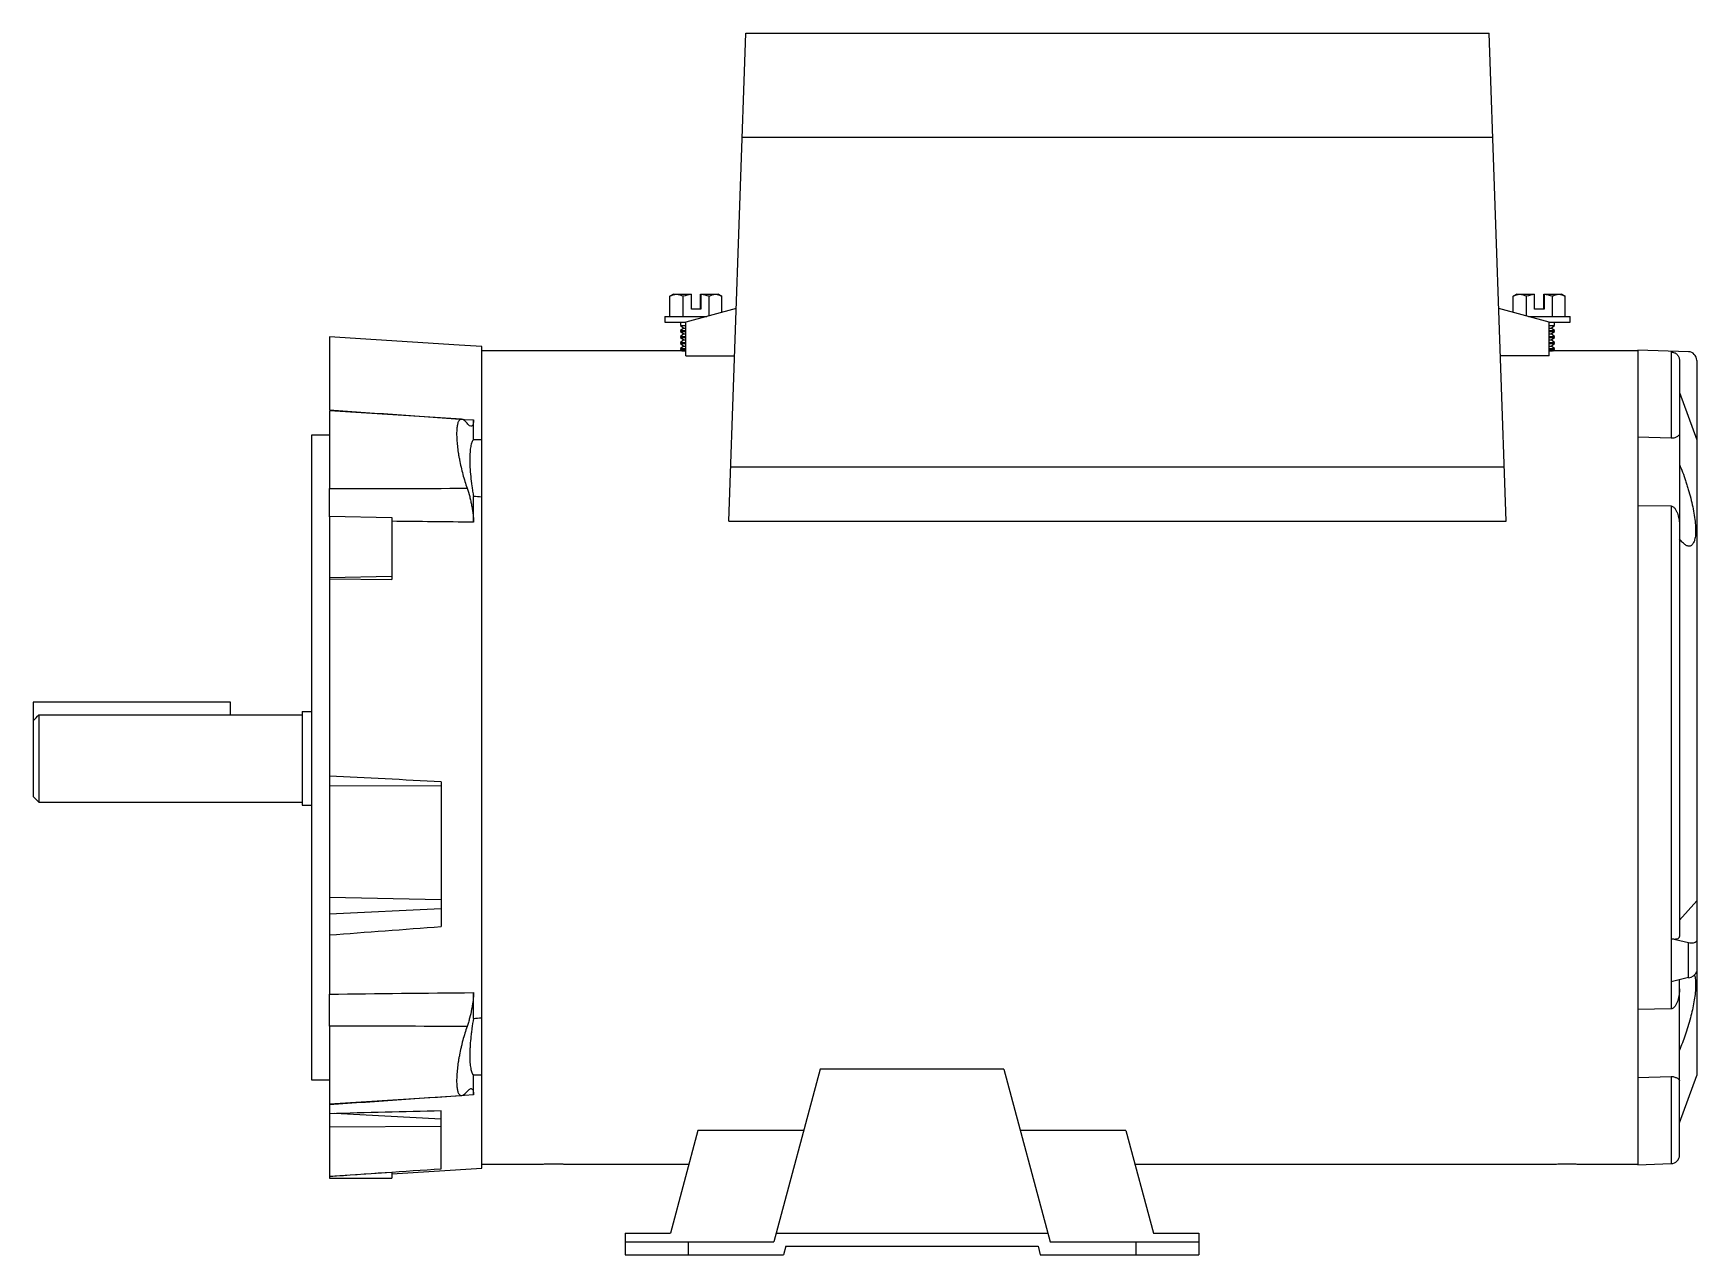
# Paper-space layout '_Back' of a CAD drawing. Header units: inches. Extents: x -7.2 to 4.4, y -3.5 to 5.1.
import ezdxf

# ---------------------------------------------------------------- set-up
doc = ezdxf.new("R2010")
doc.units = ezdxf.units.IN
doc.header["$MEASUREMENT"] = 0

psp = doc.layouts.new('_Back')

# ---------------------------------------------------------------- linework, layer by layer
at = {"color": 7, "linetype": 'Continuous', "lineweight": 25}
for p, q in [((-2.308, 1.647), (-2.189, 5.052)), ((-2.189, 5.052), (2.994, 5.052)), ((3.113, 1.647), (2.994, 5.052)), ((-2.215, 4.328), (3.02, 4.328)), ((-2.693, 3.231), (-2.718, 3.217)), ((-2.718, 3.076), (-2.718, 3.217)), ((-2.693, 3.231), (-2.569, 3.231)), ((-2.626, 3.076), (-2.626, 3.217)), ((-2.569, 3.128), (-2.569, 3.229)), ((-2.506, 3.231), (-2.381, 3.231)), ((-2.506, 3.128), (-2.506, 3.229)), ((-2.502, 3.229), (-2.502, 3.128)), ((-2.445, 3.081), (-2.445, 3.217)), ((-2.357, 3.217), (-2.381, 3.231)), ((-2.357, 3.104), (-2.357, 3.217)), ((3.187, 3.231), (3.162, 3.217)), ((3.162, 3.104), (3.162, 3.217)), ((3.187, 3.231), (3.311, 3.231)), ((3.254, 3.079), (3.254, 3.217)), ((3.311, 3.128), (3.311, 3.229)), ((3.374, 3.231), (3.498, 3.231)), ((3.374, 3.128), (3.374, 3.229)), ((3.378, 3.229), (3.378, 3.128)), ((3.435, 3.076), (3.435, 3.217)), ((3.523, 3.217), (3.498, 3.231)), ((3.523, 3.076), (3.523, 3.217)), ((-2.753, 3.076), (-2.753, 3.037)), ((-2.753, 3.076), (-2.462, 3.076)), ((-2.753, 3.037), (-2.607, 3.037)), ((-2.645, 3.037), (-2.645, 3.013)), ((-2.256, 3.131), (-2.607, 3.037)), ((-2.607, 2.801), (-2.607, 3.037)), ((-2.502, 3.128), (-2.569, 3.128)), ((3.413, 3.037), (3.061, 3.131)), ((3.267, 3.076), (3.558, 3.076)), ((3.378, 3.128), (3.311, 3.128)), ((3.413, 2.801), (3.413, 3.037)), ((3.413, 3.037), (3.558, 3.037)), ((3.45, 3.013), (3.45, 3.037)), ((3.558, 3.037), (3.558, 3.076)), ((-4.188, 2.876), (-5.093, 2.933)), ((-5.093, 2.933), (-5.093, 2.424)), ((-2.645, 3.013), (-2.621, 2.995)), ((-2.645, 3.013), (-2.607, 3.013)), ((-2.621, 2.995), (-2.645, 2.978)), ((-2.645, 2.978), (-2.645, 2.971)), ((-2.645, 2.978), (-2.607, 2.978)), ((-2.645, 2.971), (-2.621, 2.954)), ((-2.645, 2.971), (-2.607, 2.971)), ((-2.621, 2.954), (-2.645, 2.936)), ((-2.645, 2.936), (-2.645, 2.929)), ((-2.645, 2.936), (-2.607, 2.936)), ((-2.645, 2.929), (-2.621, 2.912)), ((-2.645, 2.929), (-2.607, 2.929)), ((-2.621, 2.912), (-2.645, 2.895)), ((-2.621, 2.995), (-2.607, 2.995)), ((-2.621, 2.954), (-2.607, 2.954)), ((-2.621, 2.912), (-2.607, 2.912)), ((3.413, 3.013), (3.45, 3.013)), ((3.413, 2.995), (3.426, 2.995)), ((3.413, 2.978), (3.45, 2.978)), ((3.413, 2.971), (3.45, 2.971)), ((3.413, 2.954), (3.426, 2.954)), ((3.413, 2.936), (3.45, 2.936)), ((3.413, 2.929), (3.45, 2.929)), ((3.413, 2.912), (3.426, 2.912)), ((3.426, 2.995), (3.45, 3.013)), ((3.45, 2.978), (3.426, 2.995)), ((3.426, 2.954), (3.45, 2.971)), ((3.45, 2.936), (3.426, 2.954)), ((3.426, 2.912), (3.45, 2.929)), ((3.45, 2.895), (3.426, 2.912)), ((3.45, 2.971), (3.45, 2.978)), ((3.45, 2.929), (3.45, 2.936)), ((-4.188, 2.876), (-4.188, 2.876)), ((-4.031, 2.866), (-4.188, 2.876)), ((-4.031, -2.866), (-4.031, 2.866)), ((-2.632, 2.837), (-4.031, 2.837)), ((-2.645, 2.895), (-2.645, 2.888)), ((-2.645, 2.895), (-2.607, 2.895)), ((-2.645, 2.888), (-2.621, 2.87)), ((-2.645, 2.888), (-2.607, 2.888)), ((-2.621, 2.87), (-2.645, 2.853)), ((-2.645, 2.853), (-2.645, 2.846)), ((-2.645, 2.853), (-2.607, 2.853)), ((-2.645, 2.846), (-2.632, 2.837)), ((-2.645, 2.846), (-2.607, 2.846)), ((-2.621, 2.87), (-2.607, 2.87)), ((-2.607, 2.801), (-2.268, 2.801)), ((3.413, 2.801), (3.073, 2.801)), ((3.413, 2.895), (3.45, 2.895)), ((3.413, 2.888), (3.45, 2.888)), ((3.413, 2.87), (3.426, 2.87)), ((3.413, 2.853), (3.45, 2.853)), ((3.413, 2.846), (3.45, 2.846)), ((3.426, 2.87), (3.45, 2.888)), ((3.45, 2.853), (3.426, 2.87)), ((4.031, 2.837), (3.436, 2.837)), ((3.437, 2.837), (3.45, 2.846)), ((3.45, 2.888), (3.45, 2.895)), ((3.45, 2.846), (3.45, 2.853)), ((4.383, 2.83), (4.031, 2.842)), ((4.031, 2.842), (4.031, -2.842)), ((4.263, 2.834), (4.263, 2.226)), ((4.321, 2.769), (4.321, -1.249)), ((4.441, 2.77), (4.441, -2.22)), ((4.321, 2.545), (4.441, 2.216)), ((-4.171, 2.359), (-5.093, 2.417)), ((-5.093, 2.417), (-5.093, 1.875)), ((-4.088, 2.218), (-4.088, 2.354)), ((-5.093, 2.249), (-5.218, 2.249)), ((-5.218, 2.249), (-5.218, -2.249)), ((4.263, 2.226), (4.031, 2.233)), ((-2.295, 2.027), (3.1, 2.027)), ((-4.088, 1.641), (-4.088, 1.821)), ((4.031, 1.758), (4.263, 1.754)), ((4.263, 1.754), (4.263, -1.754)), ((-5.093, 1.683), (-4.658, 1.673)), ((-5.093, 1.683), (-5.093, -1.652)), ((-4.658, 1.673), (-4.658, 1.242)), ((-2.308, 1.647), (3.113, 1.647)), ((-4.658, 1.262), (-5.093, 1.252)), ((-5.093, 1.246), (-4.658, 1.242)), ((-7.158, 0.385), (-7.158, -0.272)), ((-5.783, 0.385), (-7.158, 0.385)), ((-5.783, 0.298), (-5.783, 0.385)), ((-7.118, 0.298), (-7.118, -0.312)), ((-7.118, 0.298), (-5.283, 0.298)), ((-5.283, 0.32), (-5.218, 0.32)), ((-5.283, 0.32), (-5.283, -0.334)), ((-4.314, -0.201), (-5.093, -0.198)), ((-4.314, -0.17), (-4.314, -1.18)), ((-7.158, -0.272), (-7.118, -0.312)), ((-7.118, -0.312), (-5.283, -0.312)), ((-5.283, -0.334), (-5.218, -0.334)), ((-4.314, -0.994), (-5.093, -0.978)), ((4.321, -1.136), (4.441, -1)), ((-4.314, -1.056), (-5.093, -1.093)), ((4.383, -1.293), (4.263, -1.267)), ((4.383, -1.536), (4.383, -1.293)), ((4.383, -1.536), (4.263, -1.566)), ((4.321, -2.774), (4.321, -1.552)), ((-4.088, -1.821), (-4.088, -1.641)), ((4.263, -1.754), (4.031, -1.758)), ((-5.093, -1.875), (-5.093, -2.935)), ((-1.672, -2.176), (-1.995, -3.38)), ((-0.39, -2.176), (-1.672, -2.176)), ((-0.39, -2.176), (-0.067, -3.38)), ((-5.218, -2.249), (-5.093, -2.249)), ((-4.088, -2.354), (-4.088, -2.218)), ((4.031, -2.233), (4.263, -2.226)), ((4.321, -2.55), (4.441, -2.22)), ((-5.093, -2.417), (-4.171, -2.359)), ((-4.314, -2.87), (-4.314, -2.466)), ((-4.314, -2.575), (-5.093, -2.579)), ((-2.523, -2.604), (-2.715, -3.32)), ((-1.787, -2.604), (-2.523, -2.604)), ((0.461, -2.604), (-0.275, -2.604)), ((0.461, -2.604), (0.653, -3.32)), ((-4.658, -2.896), (-5.093, -2.923)), ((-4.658, -2.906), (-4.031, -2.866)), ((-4.658, -2.896), (-4.658, -2.935)), ((-4.031, -2.837), (-3.611, -2.837)), ((-3.455, -2.837), (-2.585, -2.837)), ((0.523, -2.837), (3.454, -2.837)), ((3.61, -2.837), (4.031, -2.837)), ((4.031, -2.842), (4.263, -2.834)), ((-5.093, -2.935), (-4.658, -2.935)), ((-3.031, -3.32), (-3.031, -3.47)), ((-3.031, -3.32), (-2.715, -3.32)), ((-1.979, -3.32), (-0.083, -3.32)), ((0.653, -3.32), (0.969, -3.32)), ((0.969, -3.32), (0.969, -3.47)), ((-3.031, -3.38), (-1.995, -3.38)), ((-3.031, -3.47), (-1.926, -3.47)), ((-2.591, -3.38), (-2.591, -3.47)), ((-1.91, -3.41), (-1.926, -3.47)), ((-1.91, -3.41), (-0.152, -3.41)), ((-0.152, -3.41), (-0.136, -3.47)), ((-0.136, -3.47), (0.969, -3.47)), ((-0.067, -3.38), (0.969, -3.38)), ((0.529, -3.38), (0.529, -3.47))]:
    psp.add_line(p, q, dxfattribs=at)
at = {"color": 1, "linetype": 'Continuous', "lineweight": 25}
for p, q in [((4.263, -2.226), (4.263, -2.834)), ((-4.314, -2.524), (-5.056, -2.485))]:
    psp.add_line(p, q, dxfattribs=at)
at = {"color": 7, "linetype": 'Continuous', "lineweight": 25, "flags": 128}
psp.add_lwpolyline([(4.441, -1.277), (4.44, -1.282), (4.437, -1.287), (4.431, -1.291), (4.424, -1.293), (4.415, -1.295), (4.405, -1.296), (4.394, -1.295), (4.383, -1.293)], dxfattribs=at)
at = {"color": 7, "linetype": 'Continuous', "lineweight": 25}
for centre, radius, start, end in [((4.381, 2.77), 0.06, 0, 88), ((4.377, -1.468), 0.0692, 275.3246, 338.4017), ((4.261, -2.774), 0.06, 272, 360)]:
    psp.add_arc(centre, radius, start, end, dxfattribs=at)
for points in [[(-2.718, 3.217), (-2.703, 3.226), (-2.687, 3.231), (-2.672, 3.231)], [(-2.569, 3.229), (-2.588, 3.227), (-2.607, 3.223), (-2.626, 3.217)], [(-2.569, 3.229), (-2.569, 3.23), (-2.569, 3.23), (-2.569, 3.231)], [(-2.506, 3.229), (-2.506, 3.23), (-2.506, 3.23), (-2.506, 3.231)], [(-2.502, 3.231), (-2.502, 3.23), (-2.502, 3.23), (-2.502, 3.229)], [(-2.445, 3.217), (-2.464, 3.223), (-2.483, 3.227), (-2.502, 3.229)], [(-2.445, 3.217), (-2.431, 3.226), (-2.416, 3.231), (-2.401, 3.231)], [(3.162, 3.217), (3.177, 3.226), (3.193, 3.231), (3.208, 3.231)], [(3.311, 3.229), (3.292, 3.227), (3.273, 3.223), (3.254, 3.217)], [(3.311, 3.229), (3.311, 3.23), (3.311, 3.23), (3.311, 3.231)], [(3.374, 3.229), (3.374, 3.23), (3.374, 3.23), (3.374, 3.231)], [(3.378, 3.231), (3.378, 3.23), (3.378, 3.23), (3.378, 3.229)], [(3.435, 3.217), (3.416, 3.223), (3.397, 3.227), (3.378, 3.229)], [(3.435, 3.217), (3.449, 3.226), (3.464, 3.231), (3.479, 3.231)], [(-5.093, 2.424), (-4.758, 2.401), (-4.423, 2.378), (-4.088, 2.354)], [(-4.088, 2.218), (-4.069, 2.217), (-4.05, 2.217), (-4.031, 2.217)], [(-5.093, 1.875), (-4.773, 1.875), (-4.453, 1.876), (-4.133, 1.878)], [(-4.031, 1.816), (-4.05, 1.818), (-4.069, 1.82), (-4.088, 1.821)], [(-4.088, 1.641), (-4.278, 1.643), (-4.468, 1.645), (-4.658, 1.647)], [(-7.158, 0.256), (-7.144, 0.27), (-7.131, 0.284), (-7.118, 0.298)], [(-4.314, -0.17), (-4.574, -0.157), (-4.833, -0.144), (-5.093, -0.131)], [(-5.093, -1.239), (-4.833, -1.219), (-4.574, -1.2), (-4.314, -1.18)], [(-5.093, -1.652), (-4.758, -1.648), (-4.423, -1.644), (-4.088, -1.641)], [(-4.088, -1.821), (-4.069, -1.82), (-4.05, -1.818), (-4.031, -1.816)], [(-4.133, -1.878), (-4.453, -1.876), (-4.773, -1.875), (-5.093, -1.875)], [(-4.031, -2.217), (-4.05, -2.217), (-4.069, -2.217), (-4.088, -2.218)], [(-4.088, -2.354), (-4.423, -2.378), (-4.758, -2.401), (-5.093, -2.424)], [(-4.314, -2.466), (-4.574, -2.473), (-4.833, -2.479), (-5.093, -2.486)], [(-5.093, -2.923), (-4.833, -2.905), (-4.574, -2.887), (-4.314, -2.87)]]:
    psp.add_open_spline(points, degree=3, dxfattribs=at)
for points, knots in [([(-2.672, 3.231), (-2.664, 3.231), (-2.656, 3.23), (-2.641, 3.225), (-2.633, 3.221), (-2.626, 3.217)], [0, 0, 0, 0, 0.5, 0.5, 1, 1, 1, 1]), ([(-2.401, 3.231), (-2.394, 3.231), (-2.386, 3.23), (-2.372, 3.225), (-2.365, 3.221), (-2.357, 3.217)], [0, 0, 0, 0, 0.5, 0.5, 1, 1, 1, 1]), ([(3.208, 3.231), (3.216, 3.231), (3.224, 3.23), (3.239, 3.225), (3.247, 3.221), (3.254, 3.217)], [0, 0, 0, 0, 0.5, 0.5, 1, 1, 1, 1]), ([(3.479, 3.231), (3.486, 3.231), (3.494, 3.23), (3.508, 3.225), (3.515, 3.221), (3.523, 3.217)], [0, 0, 0, 0, 0.5, 0.5, 1, 1, 1, 1]), ([(-2.632, 2.837), (-2.632, 2.837), (-2.634, 2.837), (-2.626, 2.837), (-2.617, 2.836), (-2.608, 2.836), (-2.607, 2.836)], [0, 0, 0, 0, 0.074765, 0.520079, 0.966362, 1, 1, 1, 1]), ([(3.409, 2.836), (3.415, 2.836), (3.427, 2.837), (3.437, 2.837), (3.436, 2.837), (3.436, 2.837)], [0, 0, 0, 0, 0.354789, 0.780773, 1, 1, 1, 1]), ([(4.263, 2.828), (4.267, 2.828), (4.271, 2.828), (4.278, 2.826), (4.282, 2.825), (4.289, 2.822), (4.292, 2.821), (4.298, 2.816), (4.301, 2.814), (4.306, 2.808), (4.309, 2.806), (4.313, 2.799), (4.315, 2.796), (4.319, 2.785), (4.321, 2.777), (4.321, 2.769)], [0, 0, 0, 0, 0.125, 0.125, 0.25, 0.25, 0.375, 0.375, 0.5, 0.5, 0.625, 0.625, 0.75, 0.75, 1, 1, 1, 1]), ([(-4.133, 2.331), (-4.144, 2.344), (-4.153, 2.353), (-4.165, 2.357), (-4.167, 2.358), (-4.171, 2.359), (-4.173, 2.359), (-4.179, 2.358), (-4.182, 2.356), (-4.187, 2.351), (-4.189, 2.35), (-4.192, 2.345), (-4.193, 2.343), (-4.197, 2.334), (-4.199, 2.327), (-4.202, 2.311), (-4.203, 2.302), (-4.205, 2.281), (-4.206, 2.259), (-4.205, 2.232), (-4.203, 2.204), (-4.202, 2.189), (-4.199, 2.159), (-4.197, 2.143), (-4.193, 2.118), (-4.192, 2.11), (-4.189, 2.093), (-4.187, 2.085), (-4.182, 2.059), (-4.179, 2.042), (-4.171, 2.008), (-4.167, 1.991), (-4.158, 1.958), (-4.153, 1.941), (-4.143, 1.909), (-4.138, 1.893), (-4.133, 1.878)], [0, 0, 0, 0, 0.125, 0.125, 0.15625, 0.15625, 0.1875, 0.1875, 0.25, 0.25, 0.28125, 0.28125, 0.3125, 0.3125, 0.375, 0.375, 0.4375, 0.4375, 0.5, 0.5625, 0.5625, 0.625, 0.625, 0.6875, 0.6875, 0.71875, 0.71875, 0.75, 0.75, 0.8125, 0.8125, 0.875, 0.875, 0.9375, 0.9375, 1, 1, 1, 1]), ([(-4.088, 2.354), (-4.088, 2.342), (-4.089, 2.332), (-4.092, 2.322), (-4.094, 2.319), (-4.097, 2.314), (-4.099, 2.312), (-4.105, 2.31), (-4.109, 2.31), (-4.118, 2.315), (-4.12, 2.318), (-4.126, 2.323), (-4.13, 2.327), (-4.133, 2.331)], [0, 0, 0, 0, 0.25, 0.25, 0.375, 0.375, 0.5, 0.5, 0.75, 0.75, 0.875, 0.875, 1, 1, 1, 1]), ([(-4.088, 2.218), (-4.092, 2.213), (-4.096, 2.206), (-4.101, 2.194), (-4.102, 2.19), (-4.105, 2.18), (-4.106, 2.174), (-4.11, 2.157), (-4.111, 2.144), (-4.113, 2.121), (-4.114, 2.114), (-4.114, 2.097), (-4.114, 2.089), (-4.114, 2.062), (-4.114, 2.044), (-4.111, 2.004), (-4.11, 1.982), (-4.105, 1.939), (-4.103, 1.916), (-4.098, 1.881), (-4.096, 1.869), (-4.092, 1.845), (-4.09, 1.833), (-4.088, 1.821)], [0, 0, 0, 0, 0.125, 0.125, 0.1875, 0.1875, 0.25, 0.25, 0.375, 0.375, 0.4375, 0.4375, 0.5, 0.5, 0.625, 0.625, 0.75, 0.75, 0.875, 0.875, 0.9375, 0.9375, 1, 1, 1, 1]), ([(4.321, 2.255), (4.321, 2.253), (4.32, 2.251), (4.316, 2.247), (4.313, 2.244), (4.307, 2.24), (4.305, 2.238), (4.3, 2.235), (4.297, 2.234), (4.29, 2.231), (4.286, 2.229), (4.279, 2.227), (4.276, 2.227), (4.27, 2.226), (4.267, 2.226), (4.263, 2.226)], [0, 0, 0, 0, 0.25, 0.25, 0.5, 0.5, 0.625, 0.625, 0.75, 0.75, 0.875, 0.875, 0.9375, 0.9375, 1, 1, 1, 1]), ([(4.321, 2.043), (4.336, 2.008), (4.35, 1.971), (4.366, 1.921), (4.37, 1.911), (4.376, 1.891), (4.379, 1.88), (4.388, 1.85), (4.394, 1.829), (4.404, 1.788), (4.409, 1.768), (4.418, 1.728), (4.421, 1.708), (4.427, 1.67), (4.429, 1.651), (4.433, 1.617), (4.433, 1.6), (4.433, 1.57), (4.433, 1.556), (4.43, 1.531), (4.427, 1.521), (4.423, 1.507), (4.421, 1.503), (4.418, 1.495), (4.416, 1.492), (4.409, 1.483), (4.405, 1.479), (4.397, 1.475), (4.394, 1.474), (4.388, 1.474), (4.385, 1.474), (4.376, 1.475), (4.37, 1.478), (4.36, 1.484), (4.356, 1.487), (4.35, 1.492), (4.346, 1.496), (4.336, 1.506), (4.328, 1.515), (4.321, 1.525)], [0, 0, 0, 0, 0.125, 0.125, 0.15625, 0.15625, 0.1875, 0.1875, 0.25, 0.25, 0.3125, 0.3125, 0.375, 0.375, 0.4375, 0.4375, 0.5, 0.5, 0.5625, 0.5625, 0.625, 0.625, 0.65625, 0.65625, 0.6875, 0.6875, 0.75, 0.75, 0.78125, 0.78125, 0.8125, 0.8125, 0.875, 0.875, 0.90625, 0.90625, 0.9375, 0.9375, 1, 1, 1, 1]), ([(-5.093, 1.678), (-5.093, 1.693), (-5.093, 1.708), (-5.093, 1.741), (-5.093, 1.758), (-5.093, 1.783), (-5.093, 1.791), (-5.093, 1.808), (-5.093, 1.817), (-5.093, 1.842), (-5.093, 1.858), (-5.093, 1.875)], [0, 0, 0, 0, 0.25, 0.25, 0.5, 0.5, 0.625, 0.625, 0.75, 0.75, 1, 1, 1, 1]), ([(-4.133, 1.878), (-4.126, 1.859), (-4.12, 1.84), (-4.112, 1.809), (-4.11, 1.799), (-4.105, 1.778), (-4.103, 1.768), (-4.099, 1.748), (-4.097, 1.737), (-4.094, 1.717), (-4.092, 1.707), (-4.089, 1.677), (-4.088, 1.658), (-4.088, 1.641)], [0, 0, 0, 0, 0.25, 0.25, 0.375, 0.375, 0.5, 0.5, 0.625, 0.625, 0.75, 0.75, 1, 1, 1, 1]), ([(4.263, 1.754), (4.267, 1.754), (4.27, 1.753), (4.276, 1.75), (4.279, 1.748), (4.286, 1.741), (4.29, 1.736), (4.297, 1.724), (4.3, 1.718), (4.305, 1.706), (4.307, 1.7), (4.313, 1.681), (4.316, 1.668), (4.32, 1.642), (4.321, 1.629), (4.321, 1.615)], [0, 0, 0, 0, 0.0625, 0.0625, 0.125, 0.125, 0.25, 0.25, 0.375, 0.375, 0.5, 0.5, 0.75, 0.75, 1, 1, 1, 1]), ([(4.263, -1.265), (4.267, -1.266), (4.271, -1.266), (4.278, -1.267), (4.282, -1.267), (4.289, -1.268), (4.292, -1.267), (4.298, -1.267), (4.301, -1.266), (4.309, -1.264), (4.314, -1.262), (4.318, -1.257), (4.319, -1.256), (4.321, -1.252), (4.321, -1.251), (4.321, -1.249)], [0, 0, 0, 0, 0.125, 0.125, 0.25, 0.25, 0.375, 0.375, 0.5, 0.5, 0.75, 0.75, 0.875, 0.875, 1, 1, 1, 1]), ([(4.321, -1.615), (4.321, -1.629), (4.32, -1.642), (4.316, -1.668), (4.313, -1.681), (4.307, -1.7), (4.305, -1.706), (4.3, -1.719), (4.297, -1.725), (4.29, -1.736), (4.286, -1.741), (4.279, -1.748), (4.276, -1.75), (4.27, -1.753), (4.267, -1.754), (4.263, -1.754)], [0, 0, 0, 0, 0.25, 0.25, 0.5, 0.5, 0.625, 0.625, 0.75, 0.75, 0.875, 0.875, 0.9375, 0.9375, 1, 1, 1, 1]), ([(4.425, -1.516), (4.426, -1.519), (4.43, -1.531), (4.433, -1.561), (4.434, -1.618), (4.424, -1.704), (4.398, -1.82), (4.362, -1.939), (4.334, -2.009), (4.321, -2.043)], [0, 0, 0, 0, 0.039889, 0.138155, 0.236412, 0.422635, 0.611108, 0.811075, 1, 1, 1, 1]), ([(-5.093, -1.875), (-5.093, -1.856), (-5.093, -1.837), (-5.093, -1.799), (-5.093, -1.779), (-5.093, -1.75), (-5.093, -1.741), (-5.093, -1.722), (-5.093, -1.713), (-5.093, -1.686), (-5.093, -1.669), (-5.093, -1.652)], [0, 0, 0, 0, 0.25, 0.25, 0.5, 0.5, 0.625, 0.625, 0.75, 0.75, 1, 1, 1, 1]), ([(-4.088, -1.641), (-4.088, -1.658), (-4.089, -1.677), (-4.092, -1.707), (-4.094, -1.717), (-4.097, -1.737), (-4.099, -1.747), (-4.105, -1.778), (-4.109, -1.799), (-4.118, -1.829), (-4.12, -1.839), (-4.126, -1.859), (-4.13, -1.868), (-4.133, -1.878)], [0, 0, 0, 0, 0.25, 0.25, 0.375, 0.375, 0.5, 0.5, 0.75, 0.75, 0.875, 0.875, 1, 1, 1, 1]), ([(-4.088, -1.821), (-4.092, -1.845), (-4.096, -1.869), (-4.101, -1.904), (-4.102, -1.916), (-4.105, -1.938), (-4.106, -1.95), (-4.11, -1.982), (-4.111, -2.003), (-4.113, -2.033), (-4.114, -2.043), (-4.114, -2.062), (-4.114, -2.071), (-4.114, -2.098), (-4.114, -2.114), (-4.111, -2.143), (-4.11, -2.157), (-4.105, -2.18), (-4.103, -2.19), (-4.098, -2.202), (-4.096, -2.206), (-4.092, -2.212), (-4.09, -2.215), (-4.088, -2.218)], [0, 0, 0, 0, 0.125, 0.125, 0.1875, 0.1875, 0.25, 0.25, 0.375, 0.375, 0.4375, 0.4375, 0.5, 0.5, 0.625, 0.625, 0.75, 0.75, 0.875, 0.875, 0.9375, 0.9375, 1, 1, 1, 1]), ([(-4.133, -1.878), (-4.144, -1.908), (-4.153, -1.94), (-4.165, -1.982), (-4.167, -1.991), (-4.171, -2.008), (-4.173, -2.016), (-4.179, -2.042), (-4.182, -2.059), (-4.187, -2.084), (-4.189, -2.092), (-4.192, -2.109), (-4.193, -2.117), (-4.197, -2.142), (-4.199, -2.158), (-4.202, -2.189), (-4.203, -2.203), (-4.205, -2.232), (-4.206, -2.258), (-4.205, -2.281), (-4.203, -2.302), (-4.202, -2.311), (-4.199, -2.327), (-4.197, -2.334), (-4.193, -2.343), (-4.192, -2.345), (-4.189, -2.349), (-4.187, -2.351), (-4.182, -2.356), (-4.179, -2.358), (-4.171, -2.359), (-4.167, -2.358), (-4.158, -2.355), (-4.153, -2.351), (-4.143, -2.343), (-4.138, -2.337), (-4.133, -2.331)], [0, 0, 0, 0, 0.125, 0.125, 0.15625, 0.15625, 0.1875, 0.1875, 0.25, 0.25, 0.28125, 0.28125, 0.3125, 0.3125, 0.375, 0.375, 0.4375, 0.4375, 0.5, 0.5625, 0.5625, 0.625, 0.625, 0.6875, 0.6875, 0.71875, 0.71875, 0.75, 0.75, 0.8125, 0.8125, 0.875, 0.875, 0.9375, 0.9375, 1, 1, 1, 1]), ([(-4.133, -2.331), (-4.126, -2.323), (-4.12, -2.317), (-4.112, -2.312), (-4.11, -2.311), (-4.105, -2.31), (-4.103, -2.311), (-4.099, -2.312), (-4.097, -2.314), (-4.094, -2.319), (-4.092, -2.321), (-4.089, -2.332), (-4.088, -2.342), (-4.088, -2.354)], [0, 0, 0, 0, 0.25, 0.25, 0.375, 0.375, 0.5, 0.5, 0.625, 0.625, 0.75, 0.75, 1, 1, 1, 1]), ([(4.263, -2.226), (4.267, -2.226), (4.27, -2.226), (4.276, -2.227), (4.279, -2.227), (4.286, -2.229), (4.29, -2.231), (4.297, -2.234), (4.3, -2.235), (4.305, -2.238), (4.307, -2.24), (4.313, -2.244), (4.316, -2.247), (4.32, -2.251), (4.321, -2.253), (4.321, -2.255)], [0, 0, 0, 0, 0.0625, 0.0625, 0.125, 0.125, 0.25, 0.25, 0.375, 0.375, 0.5, 0.5, 0.75, 0.75, 1, 1, 1, 1]), ([(-3.611, -2.837), (-3.611, -2.837), (-3.612, -2.837), (-3.607, -2.837), (-3.595, -2.837), (-3.574, -2.836), (-3.552, -2.836), (-3.538, -2.836), (-3.533, -2.836)], [0, 0, 0, 0, 0.0065857, 0.2211774, 0.4357697, 0.6504334, 0.8651282, 1, 1, 1, 1]), ([(-3.533, -2.836), (-3.524, -2.836), (-3.506, -2.836), (-3.482, -2.836), (-3.465, -2.837), (-3.455, -2.837), (-3.455, -2.837), (-3.455, -2.837)], [0, 0, 0, 0, 0.214782, 0.429561, 0.644393, 0.859258, 1, 1, 1, 1]), ([(3.454, -2.837), (3.454, -2.837), (3.453, -2.837), (3.458, -2.837), (3.47, -2.837), (3.491, -2.836), (3.513, -2.836), (3.527, -2.836), (3.533, -2.836)], [0, 0, 0, 0, 0.006586, 0.221177, 0.43577, 0.650433, 0.865128, 1, 1, 1, 1]), ([(3.533, -2.836), (3.541, -2.836), (3.559, -2.836), (3.583, -2.836), (3.6, -2.837), (3.61, -2.837), (3.61, -2.837), (3.61, -2.837)], [0, 0, 0, 0, 0.214782, 0.429561, 0.644393, 0.859258, 1, 1, 1, 1])]:
    psp.add_open_spline(points, degree=3, knots=knots, dxfattribs=at)

doc.saveas('drawing.dxf')
